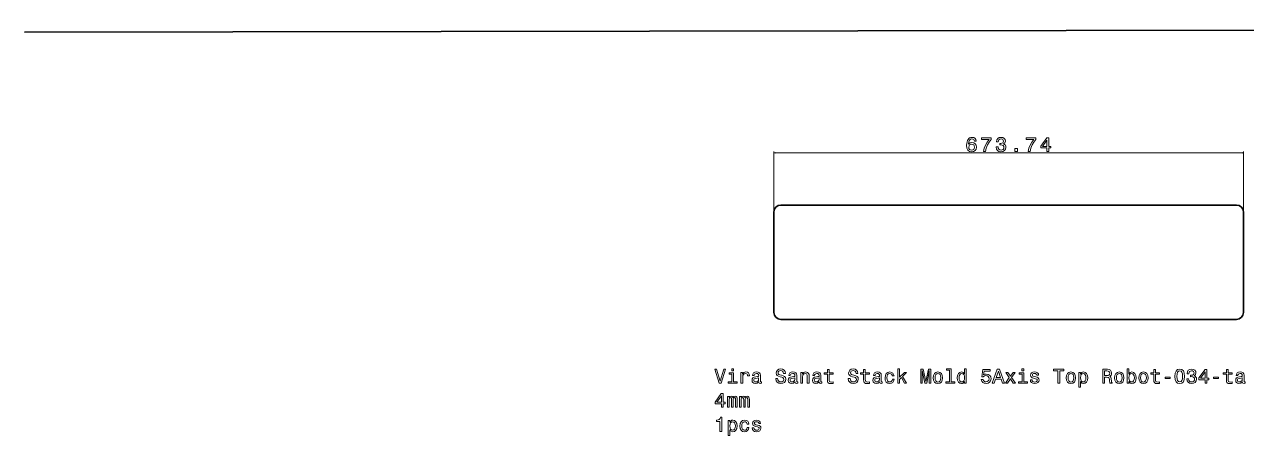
# Model space of a CAD drawing. Extents: x -2439 to 4698, y -548 to 933.
# Drawn here: x -2439 to -686, y -17 to 572 of the extents above; entities that cross this region are included whole.
import ezdxf

# ---------------------------------------------------------------- set-up
doc = ezdxf.new("R2010")
doc.units = 0

msp = doc.modelspace()

# ---------------------------------------------------------------- linework, layer by layer
at = {"color": 7, "lineweight": 35}
for p, q in [((-2439.5, 561.4), (4698.2, 572.4)), ((-1364.2, 159.4), (-1364.2, 303.4)), ((-1354.2, 313.4), (-700.4, 313.4)), ((-690.4, 303.4), (-690.4, 159.4)), ((-700.4, 149.4), (-1354.2, 149.4))]:
    msp.add_line(p, q, dxfattribs=at)
at = {"color": 7, "lineweight": 13}
for p, q in [((-1364.2, 305.4), (-1364.2, 390.3)), ((-1364.2, 388.3), (-690.4, 388.3)), ((-690.4, 305.4), (-690.4, 390.3))]:
    msp.add_line(p, q, dxfattribs=at)
for points in [[(-1073.8, 404.9), (-1074.3, 407.2), (-1075.6, 409), (-1077.5, 410.1), (-1080.1, 410.4), (-1081.8, 410.2), (-1083.3, 409.7), (-1084.6, 408.8), (-1085.6, 407.5), (-1086.5, 405.9), (-1087.1, 404), (-1087.5, 401.7), (-1087.7, 399.2), (-1087.2, 395.1), (-1085.8, 392.1), (-1083.5, 390.3), (-1080.4, 389.7), (-1077.6, 390.2), (-1075.5, 391.6), (-1074.1, 393.7), (-1073.6, 396.4), (-1074.1, 399.2), (-1075.4, 401.3), (-1077.5, 402.6), (-1080, 403.1), (-1082.7, 402.5), (-1084.8, 400.8), (-1084.3, 404), (-1083.4, 406.3), (-1082, 407.6), (-1080.1, 408.1), (-1078.6, 407.9), (-1077.5, 407.3), (-1076.8, 406.2), (-1076.4, 404.9)], [(-1063.3, 390.3), (-1060.4, 390.3), (-1059.5, 395), (-1057.8, 399.5), (-1055.5, 403.6), (-1052.4, 407.5), (-1052.4, 409.9), (-1066.1, 409.9), (-1066.1, 407.2), (-1055.1, 407.2), (-1058.3, 403.3), (-1060.7, 399.3), (-1062.4, 395)], [(-1045.3, 396.6), (-1045.3, 396.4), (-1044.8, 393.6), (-1043.4, 391.5), (-1041.3, 390.2), (-1038.5, 389.7), (-1035.5, 390.2), (-1033.2, 391.5), (-1031.8, 393.5), (-1031.3, 396.1), (-1031.5, 397.8), (-1032.1, 399.2), (-1033.2, 400.2), (-1034.6, 401), (-1032.7, 402.6), (-1032, 405), (-1032.5, 407.3), (-1033.7, 409), (-1035.7, 410.1), (-1038.5, 410.4), (-1041.1, 410), (-1043.1, 408.7), (-1044.4, 406.7), (-1044.8, 404), (-1044.8, 403.8), (-1042.2, 403.8), (-1042, 405.6), (-1041.2, 407), (-1040, 407.8), (-1038.3, 408.1), (-1036.8, 407.8), (-1035.7, 407.2), (-1035.1, 406.2), (-1034.8, 404.9), (-1035.1, 403.5), (-1035.8, 402.6), (-1037, 402), (-1038.6, 401.8), (-1039.8, 401.8), (-1039.8, 399.6), (-1038.3, 399.6), (-1036.5, 399.4), (-1035.2, 398.7), (-1034.4, 397.5), (-1034.1, 396.1), (-1034.4, 394.4), (-1035.2, 393.2), (-1036.6, 392.4), (-1038.3, 392.1), (-1040.1, 392.4), (-1041.5, 393.3), (-1042.3, 394.7), (-1042.6, 396.6)], [(-999.3, 390.3), (-996.4, 390.3), (-995.4, 395), (-993.8, 399.5), (-991.4, 403.6), (-988.3, 407.5), (-988.3, 409.9), (-1002, 409.9), (-1002, 407.2), (-991.1, 407.2), (-994.3, 403.3), (-996.6, 399.3), (-998.3, 395)], [(-972.4, 390.3), (-969.8, 390.3), (-969.8, 395.2), (-966.9, 395.2), (-966.9, 397.5), (-969.8, 397.5), (-969.8, 409.9), (-972.4, 409.9), (-981.2, 397.8), (-981.2, 395.2), (-972.4, 395.2)], [(-978.7, 397.5), (-972.4, 406.5), (-972.4, 397.5)], [(-1076.4, 396.4), (-1076.7, 394.6), (-1077.5, 393.2), (-1078.8, 392.3), (-1080.4, 392), (-1082.1, 392.3), (-1083.4, 393.2), (-1084.3, 394.5), (-1084.5, 396.4), (-1084.2, 398.2), (-1083.4, 399.5), (-1082.1, 400.4), (-1080.3, 400.7), (-1078.8, 400.4), (-1077.5, 399.5), (-1076.7, 398.2)], [(-1018.6, 390.3), (-1014.7, 390.3), (-1014.7, 394.6), (-1018.6, 394.6)], [(-1436.1, 77.9), (-1441.1, 60.8), (-1446.3, 77.9), (-1449, 77.9), (-1442.6, 57.8), (-1439.7, 57.8), (-1433.4, 77.9)], [(-1422, 60), (-1422, 72.8), (-1428.5, 72.8), (-1428.5, 70.6), (-1424.5, 70.6), (-1424.5, 60), (-1429.7, 60), (-1429.7, 57.8), (-1416.7, 57.8), (-1416.7, 60)], [(-1421.9, 78.5), (-1424.6, 78.5), (-1424.6, 75.7), (-1421.9, 75.7)], [(-1411.4, 57.8), (-1408.9, 57.8), (-1408.9, 66.7), (-1408.6, 68.8), (-1407.9, 70.4), (-1406.6, 71.3), (-1404.9, 71.6), (-1403.6, 71.4), (-1402.7, 70.8), (-1402.1, 69.8), (-1401.9, 68.5), (-1399.3, 68.5), (-1399.7, 70.8), (-1400.6, 72.5), (-1402.2, 73.5), (-1404.4, 73.9), (-1405.8, 73.6), (-1407.1, 73.1), (-1408.2, 72.1), (-1409.1, 70.8), (-1409.1, 73.3), (-1411.4, 73.3)], [(-1385.8, 59.9), (-1385.8, 59.8), (-1385.7, 58.8), (-1385.3, 58.1), (-1383.5, 57.6), (-1382, 57.8), (-1382, 59.7), (-1382.6, 59.7), (-1383.5, 60), (-1383.6, 61.2), (-1383.6, 69.2), (-1383.9, 71.2), (-1384.9, 72.7), (-1386.7, 73.6), (-1389.2, 73.9), (-1391.6, 73.5), (-1393.4, 72.5), (-1394.5, 71), (-1394.9, 69), (-1394.9, 68.8), (-1392.6, 68.8), (-1392.4, 70), (-1391.8, 70.9), (-1390.7, 71.4), (-1389.3, 71.6), (-1387.9, 71.5), (-1386.9, 71), (-1386.2, 70.3), (-1386, 69.3), (-1386.2, 68), (-1386.6, 67.4), (-1387.8, 67.2), (-1389.9, 66.9), (-1392.4, 66.4), (-1394.2, 65.5), (-1395.2, 64), (-1395.5, 61.9), (-1395.2, 60), (-1394.3, 58.6), (-1392.9, 57.7), (-1390.9, 57.4), (-1388.2, 58)], [(-1358.9, 64.4), (-1361.5, 64.4), (-1361, 61.4), (-1359.5, 59.1), (-1357.3, 57.8), (-1354.3, 57.3), (-1351.3, 57.8), (-1349.1, 59), (-1347.7, 61), (-1347.2, 63.6), (-1347.6, 66), (-1348.8, 67.5), (-1350.8, 68.5), (-1353.4, 69.3), (-1355.7, 69.8), (-1357.1, 70.5), (-1358, 71.4), (-1358.2, 72.8), (-1358, 74.1), (-1357.2, 75.1), (-1356.1, 75.8), (-1354.5, 76), (-1352.9, 75.7), (-1351.6, 74.9), (-1350.8, 73.6), (-1350.4, 71.9), (-1347.7, 71.9), (-1347.7, 71.9), (-1348.2, 74.6), (-1349.6, 76.7), (-1351.7, 77.9), (-1354.6, 78.4), (-1357.2, 77.9), (-1359.2, 76.7), (-1360.5, 74.8), (-1360.9, 72.4), (-1360.6, 70.3), (-1359.5, 68.8), (-1357.7, 67.8), (-1355.4, 67.1), (-1353, 66.4), (-1351.3, 65.8), (-1350.2, 64.8), (-1349.8, 63.3), (-1350.2, 61.8), (-1351.1, 60.7), (-1352.4, 59.9), (-1354.2, 59.7), (-1356.2, 60), (-1357.7, 61), (-1358.6, 62.5)], [(-1333.8, 59.9), (-1333.8, 59.8), (-1333.7, 58.8), (-1333.2, 58.1), (-1331.4, 57.6), (-1330, 57.8), (-1330, 59.7), (-1330.6, 59.7), (-1331.4, 60), (-1331.5, 61.2), (-1331.5, 69.2), (-1331.9, 71.2), (-1332.9, 72.7), (-1334.7, 73.6), (-1337.1, 73.9), (-1339.6, 73.5), (-1341.3, 72.5), (-1342.5, 71), (-1342.8, 69), (-1342.8, 68.8), (-1340.6, 68.8), (-1340.4, 70), (-1339.7, 70.9), (-1338.7, 71.4), (-1337.2, 71.6), (-1335.8, 71.5), (-1334.8, 71), (-1334.2, 70.3), (-1334, 69.3), (-1334.1, 68), (-1334.6, 67.4), (-1335.7, 67.2), (-1337.9, 66.9), (-1340.4, 66.4), (-1342.1, 65.5), (-1343.2, 64), (-1343.5, 61.9), (-1343.2, 60), (-1342.3, 58.6), (-1340.9, 57.7), (-1338.9, 57.4), (-1336.2, 58)], [(-1325.6, 57.8), (-1323.1, 57.8), (-1323.1, 66.8), (-1322.8, 68.8), (-1322, 70.3), (-1320.7, 71.2), (-1319, 71.6), (-1317.6, 71.3), (-1316.7, 70.5), (-1316.3, 69.2), (-1316.2, 67.5), (-1316.2, 57.8), (-1313.6, 57.8), (-1313.6, 68), (-1313.7, 70.1), (-1314.3, 71.8), (-1316, 73.3), (-1318.6, 73.9), (-1320.1, 73.7), (-1321.3, 73.1), (-1322.4, 72.2), (-1323.2, 71), (-1323.2, 73.3), (-1325.6, 73.3)], [(-1299.1, 59.9), (-1299.1, 59.8), (-1299, 58.8), (-1298.5, 58.1), (-1296.7, 57.6), (-1295.3, 57.8), (-1295.3, 59.7), (-1295.9, 59.7), (-1296.7, 60), (-1296.9, 61.2), (-1296.9, 69.2), (-1297.2, 71.2), (-1298.2, 72.7), (-1300, 73.6), (-1302.4, 73.9), (-1304.9, 73.5), (-1306.7, 72.5), (-1307.8, 71), (-1308.1, 69), (-1308.1, 68.8), (-1305.9, 68.8), (-1305.7, 70), (-1305, 70.9), (-1304, 71.4), (-1302.5, 71.6), (-1301.1, 71.5), (-1300.1, 71), (-1299.5, 70.3), (-1299.3, 69.3), (-1299.4, 68), (-1299.9, 67.4), (-1301, 67.2), (-1303.2, 66.9), (-1305.7, 66.4), (-1307.4, 65.5), (-1308.5, 64), (-1308.8, 61.9), (-1308.5, 60), (-1307.6, 58.6), (-1306.2, 57.7), (-1304.2, 57.4), (-1301.5, 58)], [(-1287.5, 70.6), (-1287.5, 62.9), (-1287.4, 60.4), (-1286.6, 58.7), (-1284.9, 57.6), (-1282.2, 57.3), (-1279.2, 57.4), (-1279.2, 59.6), (-1281.4, 59.5), (-1283.4, 59.7), (-1284.5, 60.4), (-1284.9, 61.6), (-1285, 63.3), (-1285, 70.6), (-1279.2, 70.6), (-1279.2, 72.8), (-1285, 72.8), (-1285, 77.3), (-1287.5, 77.3), (-1287.5, 72.8), (-1291.9, 72.8), (-1291.9, 70.6)], [(-1254.8, 64.4), (-1257.5, 64.4), (-1256.9, 61.4), (-1255.4, 59.1), (-1253.2, 57.8), (-1250.2, 57.3), (-1247.3, 57.8), (-1245, 59), (-1243.6, 61), (-1243.1, 63.6), (-1243.5, 66), (-1244.7, 67.5), (-1246.7, 68.5), (-1249.3, 69.3), (-1251.6, 69.8), (-1253, 70.5), (-1253.9, 71.4), (-1254.1, 72.8), (-1253.9, 74.1), (-1253.1, 75.1), (-1252, 75.8), (-1250.4, 76), (-1248.8, 75.7), (-1247.5, 74.9), (-1246.7, 73.6), (-1246.3, 71.9), (-1243.7, 71.9), (-1243.7, 71.9), (-1244.1, 74.6), (-1245.5, 76.7), (-1247.6, 77.9), (-1250.5, 78.4), (-1253.1, 77.9), (-1255.1, 76.7), (-1256.4, 74.8), (-1256.9, 72.4), (-1256.5, 70.3), (-1255.4, 68.8), (-1253.7, 67.8), (-1251.3, 67.1), (-1249, 66.4), (-1247.2, 65.8), (-1246.1, 64.8), (-1245.8, 63.3), (-1246.1, 61.8), (-1247, 60.7), (-1248.4, 59.9), (-1250.1, 59.7), (-1252.1, 60), (-1253.6, 61), (-1254.5, 62.5)], [(-1235.5, 70.6), (-1235.5, 62.9), (-1235.3, 60.4), (-1234.5, 58.7), (-1232.9, 57.6), (-1230.2, 57.3), (-1227.2, 57.4), (-1227.2, 59.6), (-1229.4, 59.5), (-1231.3, 59.7), (-1232.4, 60.4), (-1232.9, 61.6), (-1233, 63.3), (-1233, 70.6), (-1227.2, 70.6), (-1227.2, 72.8), (-1233, 72.8), (-1233, 77.3), (-1235.5, 77.3), (-1235.5, 72.8), (-1239.9, 72.8), (-1239.9, 70.6)], [(-1212.4, 59.9), (-1212.4, 59.8), (-1212.2, 58.8), (-1211.8, 58.1), (-1210, 57.6), (-1208.6, 57.8), (-1208.6, 59.7), (-1209.2, 59.7), (-1210, 60), (-1210.1, 61.2), (-1210.1, 69.2), (-1210.5, 71.2), (-1211.5, 72.7), (-1213.2, 73.6), (-1215.7, 73.9), (-1218.1, 73.5), (-1219.9, 72.5), (-1221, 71), (-1221.4, 69), (-1221.4, 68.8), (-1219.1, 68.8), (-1218.9, 70), (-1218.3, 70.9), (-1217.3, 71.4), (-1215.8, 71.6), (-1214.4, 71.5), (-1213.4, 71), (-1212.8, 70.3), (-1212.6, 69.3), (-1212.7, 68), (-1213.1, 67.4), (-1214.3, 67.2), (-1216.4, 66.9), (-1218.9, 66.4), (-1220.7, 65.5), (-1221.7, 64), (-1222, 61.9), (-1221.8, 60), (-1220.9, 58.6), (-1219.4, 57.7), (-1217.4, 57.4), (-1214.7, 58)], [(-1194.3, 68.2), (-1191.8, 68.2), (-1192.4, 70.5), (-1193.6, 72.3), (-1195.5, 73.4), (-1198, 73.9), (-1200.8, 73.3), (-1202.9, 71.7), (-1204.2, 69.1), (-1204.7, 65.5), (-1204.3, 62.1), (-1203, 59.5), (-1200.9, 57.8), (-1198.1, 57.3), (-1195.6, 57.7), (-1193.7, 58.9), (-1192.4, 60.8), (-1191.8, 63.4), (-1194.2, 63.4), (-1194.7, 61.8), (-1195.5, 60.6), (-1196.6, 59.8), (-1198, 59.6), (-1199.8, 59.9), (-1201.1, 61.1), (-1201.8, 63), (-1202.1, 65.6), (-1201.8, 68.2), (-1201, 70.1), (-1199.7, 71.2), (-1198, 71.6), (-1196.5, 71.4), (-1195.4, 70.7), (-1194.7, 69.6)], [(-1186.5, 57.8), (-1184, 57.8), (-1184, 63.3), (-1181.3, 65.9), (-1176.8, 57.8), (-1173.9, 57.8), (-1179.6, 67.6), (-1173.8, 73.3), (-1177, 73.3), (-1184, 66.3), (-1184, 78.5), (-1186.5, 78.5)], [(-1153.4, 57.8), (-1151.2, 57.8), (-1151.2, 76), (-1147.4, 57.8), (-1144.9, 57.8), (-1141.2, 76), (-1141.2, 57.8), (-1139, 57.8), (-1139, 77.8), (-1142.5, 77.8), (-1146.2, 60.2), (-1149.8, 77.8), (-1153.4, 77.8)], [(-1135.6, 65.6), (-1135.1, 62.1), (-1133.8, 59.5), (-1131.7, 57.8), (-1128.8, 57.3), (-1126, 57.8), (-1123.9, 59.4), (-1122.6, 62), (-1122.1, 65.6), (-1122.6, 69.1), (-1123.9, 71.7), (-1126, 73.3), (-1128.8, 73.9), (-1131.7, 73.3), (-1133.8, 71.7), (-1135.1, 69.1)], [(-1133, 65.6), (-1132.7, 68.2), (-1131.9, 70.1), (-1130.6, 71.2), (-1128.8, 71.6), (-1127.1, 71.2), (-1125.8, 70.1), (-1125, 68.2), (-1124.7, 65.6), (-1125, 63), (-1125.8, 61.1), (-1127.1, 59.9), (-1128.8, 59.5), (-1130.6, 59.9), (-1131.9, 61.1), (-1132.7, 63)], [(-1112.4, 76.4), (-1112.4, 60), (-1117.6, 60), (-1117.6, 57.8), (-1104.7, 57.8), (-1104.7, 60), (-1109.9, 60), (-1109.9, 78.5), (-1116.4, 78.5), (-1116.4, 76.4)], [(-1090.6, 60.2), (-1090.6, 57.8), (-1088.1, 57.8), (-1088.1, 78.5), (-1090.6, 78.5), (-1090.6, 71), (-1092.5, 73.1), (-1093.7, 73.7), (-1095, 73.9), (-1097.5, 73.3), (-1099.4, 71.7), (-1100.6, 69.1), (-1101.1, 65.6), (-1100.6, 62.1), (-1099.4, 59.5), (-1097.5, 57.8), (-1095, 57.3), (-1093.7, 57.5), (-1092.5, 58)], [(-1094.6, 71.6), (-1092.9, 71.2), (-1091.7, 70.1), (-1090.9, 68.2), (-1090.6, 65.6), (-1090.9, 63), (-1091.7, 61.1), (-1092.9, 59.9), (-1094.6, 59.6), (-1096.2, 59.9), (-1097.4, 61.1), (-1098.2, 63), (-1098.5, 65.6), (-1098.2, 68.2), (-1097.4, 70), (-1096.2, 71.2)], [(-1066.6, 63.1), (-1066, 60.7), (-1064.5, 58.9), (-1062.5, 57.7), (-1059.8, 57.3), (-1056.9, 57.8), (-1054.6, 59.2), (-1053.2, 61.4), (-1052.6, 64.3), (-1053.1, 67), (-1054.5, 69.1), (-1056.7, 70.5), (-1059.5, 71), (-1061.6, 70.6), (-1063.3, 69.7), (-1062.5, 75.1), (-1053.7, 75.1), (-1053.7, 77.4), (-1064.4, 77.4), (-1066, 66.8), (-1063.7, 66.8), (-1062, 68.2), (-1059.9, 68.7), (-1058.1, 68.3), (-1056.7, 67.4), (-1055.8, 66), (-1055.4, 64.2), (-1055.8, 62.4), (-1056.7, 61), (-1058.1, 60.1), (-1059.9, 59.7), (-1061.4, 59.9), (-1062.6, 60.6), (-1063.5, 61.6), (-1063.9, 63.1)], [(-1050.9, 57.8), (-1048.2, 57.8), (-1046.1, 63.7), (-1038.1, 63.7), (-1036, 57.8), (-1033.3, 57.8), (-1040.6, 77.9), (-1043.6, 77.9)], [(-1045.2, 66.2), (-1042.1, 75), (-1039, 66.2)], [(-1028.9, 57.8), (-1024.9, 63.9), (-1020.8, 57.8), (-1017.7, 57.8), (-1023.3, 65.8), (-1018.1, 73.3), (-1021, 73.3), (-1024.8, 67.7), (-1028.6, 73.3), (-1031.5, 73.3), (-1026.4, 65.8), (-1031.8, 57.8)], [(-1005.6, 60), (-1005.6, 72.8), (-1012.1, 72.8), (-1012.1, 70.6), (-1008.1, 70.6), (-1008.1, 60), (-1013.3, 60), (-1013.3, 57.8), (-1000.4, 57.8), (-1000.4, 60)], [(-1005.5, 78.5), (-1008.2, 78.5), (-1008.2, 75.7), (-1005.5, 75.7)], [(-988.4, 66.9), (-990.9, 67.4), (-992.7, 68.1), (-993.3, 69.5), (-993.1, 70.4), (-992.5, 71.1), (-991.5, 71.5), (-990.1, 71.7), (-988.8, 71.5), (-987.7, 71), (-987, 70.2), (-986.7, 69.2), (-984.3, 69.2), (-984.3, 69.3), (-984.7, 71.1), (-985.9, 72.6), (-987.7, 73.5), (-990.1, 73.9), (-992.6, 73.5), (-994.4, 72.6), (-995.5, 71.2), (-995.8, 69.4), (-995.6, 67.6), (-994.8, 66.4), (-993.5, 65.6), (-991.5, 65), (-988.7, 64.3), (-987, 63.6), (-986.5, 63), (-986.3, 62.1), (-986.6, 61), (-987.3, 60.2), (-988.4, 59.7), (-989.9, 59.5), (-991.5, 59.7), (-992.6, 60.3), (-993.4, 61.3), (-993.7, 62.7), (-996.2, 62.7), (-995.8, 60.4), (-994.6, 58.7), (-992.7, 57.7), (-990.1, 57.3), (-987.4, 57.7), (-985.4, 58.7), (-984.2, 60.3), (-983.8, 62.4), (-984.1, 64.2), (-985, 65.5), (-986.5, 66.3)], [(-956.7, 57.8), (-954, 57.8), (-954, 75.4), (-948, 75.4), (-948, 77.8), (-962.8, 77.8), (-962.8, 75.4), (-956.7, 75.4)], [(-944.7, 65.6), (-944.3, 62.1), (-942.9, 59.5), (-940.8, 57.8), (-938, 57.3), (-935.2, 57.8), (-933.1, 59.4), (-931.8, 62), (-931.3, 65.6), (-931.8, 69.1), (-933.1, 71.7), (-935.2, 73.3), (-938, 73.9), (-940.8, 73.3), (-942.9, 71.7), (-944.3, 69.1)], [(-942.1, 65.6), (-941.9, 68.2), (-941.1, 70.1), (-939.8, 71.2), (-938, 71.6), (-936.3, 71.2), (-935, 70.1), (-934.2, 68.2), (-933.9, 65.6), (-934.2, 63), (-935, 61.1), (-936.3, 59.9), (-938, 59.5), (-939.8, 59.9), (-941.1, 61.1), (-941.9, 63)], [(-924.2, 70.9), (-924.2, 73.3), (-926.8, 73.3), (-926.8, 51.9), (-924.2, 51.9), (-924.2, 60.2), (-923.3, 58.9), (-922.3, 58), (-919.8, 57.3), (-917.4, 57.8), (-915.5, 59.5), (-914.2, 62.1), (-913.8, 65.6), (-914.2, 69.1), (-915.5, 71.7), (-917.4, 73.3), (-919.8, 73.9), (-921.2, 73.7), (-922.4, 73.1), (-923.4, 72.2)], [(-920.2, 59.6), (-921.9, 59.9), (-923.2, 61.1), (-923.9, 63), (-924.2, 65.6), (-923.9, 68.2), (-923.2, 70.1), (-921.9, 71.2), (-920.2, 71.6), (-918.7, 71.2), (-917.4, 70), (-916.7, 68.2), (-916.4, 65.6), (-916.7, 63), (-917.4, 61.1), (-918.7, 59.9)], [(-892.4, 57.8), (-889.7, 57.8), (-889.7, 66.3), (-887, 66.3), (-884.9, 66.2), (-883.7, 65.8), (-883, 64.8), (-882.7, 63.1), (-882.6, 60.6), (-882.4, 58.9), (-882, 57.8), (-879, 57.8), (-879, 58.4), (-879.7, 59.2), (-879.9, 60.7), (-880.1, 63.9), (-880.6, 66.3), (-881.3, 67.1), (-882.3, 67.6), (-881.1, 68.3), (-880.3, 69.3), (-879.8, 70.6), (-879.6, 72.1), (-880.1, 74.6), (-881.2, 76.4), (-883.1, 77.5), (-885.7, 77.8), (-892.4, 77.8)], [(-886.4, 75.4), (-884.7, 75.2), (-883.5, 74.7), (-882.7, 73.7), (-882.4, 72.1), (-882.7, 70.4), (-883.5, 69.4), (-884.8, 68.9), (-886.6, 68.7), (-889.7, 68.7), (-889.7, 75.4)], [(-875.3, 65.6), (-874.9, 62.1), (-873.5, 59.5), (-871.4, 57.8), (-868.6, 57.3), (-865.8, 57.8), (-863.7, 59.4), (-862.4, 62), (-861.9, 65.6), (-862.4, 69.1), (-863.7, 71.7), (-865.8, 73.3), (-868.6, 73.9), (-871.4, 73.3), (-873.5, 71.7), (-874.9, 69.1)], [(-872.7, 65.6), (-872.5, 68.2), (-871.7, 70.1), (-870.4, 71.2), (-868.6, 71.6), (-866.9, 71.2), (-865.6, 70.1), (-864.8, 68.2), (-864.5, 65.6), (-864.8, 63), (-865.6, 61.1), (-866.9, 59.9), (-868.6, 59.5), (-870.4, 59.9), (-871.7, 61.1), (-872.5, 63)], [(-854.8, 60.2), (-853, 58), (-850.4, 57.3), (-848, 57.8), (-846, 59.5), (-844.8, 62.1), (-844.4, 65.6), (-844.8, 69.1), (-846.1, 71.7), (-848, 73.3), (-850.4, 73.9), (-852.9, 73.1), (-854, 72.2), (-854.8, 71), (-854.8, 78.5), (-857.4, 78.5), (-857.4, 57.8), (-854.8, 57.8)], [(-847, 65.6), (-847.3, 63), (-848, 61.1), (-849.3, 59.9), (-850.8, 59.6), (-852.5, 59.9), (-853.8, 61.1), (-854.5, 63), (-854.8, 65.6), (-854.5, 68.2), (-853.8, 70.1), (-852.5, 71.2), (-850.8, 71.6), (-849.3, 71.2), (-848, 70), (-847.3, 68.2)], [(-840.6, 65.6), (-840.2, 62.1), (-838.8, 59.5), (-836.7, 57.8), (-833.9, 57.3), (-831.1, 57.8), (-829, 59.4), (-827.7, 62), (-827.2, 65.6), (-827.7, 69.1), (-829, 71.7), (-831.1, 73.3), (-833.9, 73.9), (-836.7, 73.3), (-838.8, 71.7), (-840.2, 69.1)], [(-838, 65.6), (-837.8, 68.2), (-837, 70.1), (-835.7, 71.2), (-833.9, 71.6), (-832.2, 71.2), (-830.9, 70.1), (-830.1, 68.2), (-829.8, 65.6), (-830.1, 63), (-830.9, 61.1), (-832.2, 59.9), (-833.9, 59.5), (-835.7, 59.9), (-837, 61.1), (-837.8, 63)], [(-819.1, 70.6), (-819.1, 62.9), (-819, 60.4), (-818.1, 58.7), (-816.5, 57.6), (-813.8, 57.3), (-810.8, 57.4), (-810.8, 59.6), (-813, 59.5), (-815, 59.7), (-816, 60.4), (-816.5, 61.6), (-816.6, 63.3), (-816.6, 70.6), (-810.8, 70.6), (-810.8, 72.8), (-816.6, 72.8), (-816.6, 77.3), (-819.1, 77.3), (-819.1, 72.8), (-823.5, 72.8), (-823.5, 70.6)], [(-788.8, 67.6), (-788.4, 63.1), (-787, 59.9), (-784.9, 57.9), (-781.9, 57.3), (-778.9, 57.9), (-776.7, 59.9), (-775.4, 63.1), (-774.9, 67.6), (-775.4, 72.1), (-776, 73.9), (-776.7, 75.4), (-778.9, 77.3), (-781.9, 78), (-784.9, 77.3), (-787, 75.3), (-788.4, 72.1)], [(-786, 67.6), (-785.8, 71.1), (-785.1, 73.6), (-783.8, 75.1), (-781.9, 75.6), (-780, 75.1), (-778.7, 73.6), (-777.9, 71.1), (-777.7, 67.6), (-777.9, 64.1), (-778.7, 61.6), (-780, 60.1), (-781.9, 59.6), (-783.8, 60.1), (-785.1, 61.6), (-785.8, 64.1)], [(-771.8, 64.1), (-771.8, 63.9), (-771.3, 61.2), (-770, 59.1), (-767.8, 57.8), (-765, 57.3), (-762, 57.8), (-759.8, 59), (-758.3, 61), (-757.8, 63.6), (-758, 65.3), (-758.7, 66.7), (-759.7, 67.8), (-761.1, 68.6), (-759.2, 70.1), (-758.6, 72.6), (-759, 74.8), (-760.2, 76.5), (-762.2, 77.6), (-765, 78), (-767.6, 77.5), (-769.6, 76.3), (-770.9, 74.2), (-771.3, 71.6), (-771.3, 71.4), (-768.8, 71.4), (-768.5, 73.2), (-767.8, 74.5), (-766.6, 75.3), (-764.9, 75.6), (-763.4, 75.4), (-762.3, 74.8), (-761.6, 73.8), (-761.3, 72.5), (-761.6, 71.1), (-762.3, 70.1), (-763.5, 69.5), (-765.2, 69.4), (-766.3, 69.4), (-766.3, 67.1), (-764.9, 67.2), (-763, 66.9), (-761.7, 66.2), (-760.9, 65.1), (-760.6, 63.6), (-760.9, 62), (-761.8, 60.7), (-763.1, 59.9), (-764.8, 59.7), (-766.7, 60), (-768, 60.8), (-768.8, 62.2), (-769.1, 64.1)], [(-745.6, 57.8), (-743, 57.8), (-743, 62.8), (-740.1, 62.8), (-740.1, 65.1), (-743, 65.1), (-743, 77.4), (-745.6, 77.4), (-754.4, 65.3), (-754.4, 62.8), (-745.6, 62.8)], [(-752, 65.1), (-745.6, 74.1), (-745.6, 65.1)], [(-715, 70.6), (-715, 62.9), (-714.9, 60.4), (-714.1, 58.7), (-712.4, 57.6), (-709.7, 57.3), (-706.7, 57.4), (-706.7, 59.6), (-708.9, 59.5), (-710.9, 59.7), (-712, 60.4), (-712.4, 61.6), (-712.5, 63.3), (-712.5, 70.6), (-706.7, 70.6), (-706.7, 72.8), (-712.5, 72.8), (-712.5, 77.3), (-715, 77.3), (-715, 72.8), (-719.4, 72.8), (-719.4, 70.6)], [(-691.9, 59.9), (-691.9, 59.8), (-691.8, 58.8), (-691.3, 58.1), (-689.5, 57.6), (-688.1, 57.8), (-688.1, 59.7), (-688.7, 59.7), (-689.5, 60), (-689.6, 61.2), (-689.6, 69.2), (-690, 71.2), (-691, 72.7), (-692.8, 73.6), (-695.2, 73.9), (-697.7, 73.5), (-699.4, 72.5), (-700.6, 71), (-700.9, 69), (-700.9, 68.8), (-698.7, 68.8), (-698.5, 70), (-697.8, 70.9), (-696.8, 71.4), (-695.3, 71.6), (-693.9, 71.5), (-692.9, 71), (-692.3, 70.3), (-692.1, 69.3), (-692.2, 68), (-692.7, 67.4), (-693.8, 67.2), (-696, 66.9), (-698.5, 66.4), (-700.2, 65.5), (-701.3, 64), (-701.6, 61.9), (-701.3, 60), (-700.4, 58.6), (-699, 57.7), (-697, 57.4), (-694.3, 58)], [(-1386.1, 63.3), (-1386.5, 61.8), (-1387.4, 60.6), (-1388.8, 59.9), (-1390.5, 59.6), (-1391.6, 59.7), (-1392.4, 60.2), (-1392.8, 61), (-1393, 62.1), (-1392.9, 63.1), (-1392.4, 63.9), (-1390.6, 64.7), (-1388.2, 65), (-1386.1, 65.7)], [(-1334.1, 63.3), (-1334.4, 61.8), (-1335.4, 60.6), (-1336.7, 59.9), (-1338.4, 59.6), (-1339.5, 59.7), (-1340.3, 60.2), (-1340.8, 61), (-1340.9, 62.1), (-1340.8, 63.1), (-1340.4, 63.9), (-1338.5, 64.7), (-1336.2, 65), (-1334.1, 65.7)], [(-1299.4, 63.3), (-1299.7, 61.8), (-1300.7, 60.6), (-1302, 59.9), (-1303.7, 59.6), (-1304.8, 59.7), (-1305.6, 60.2), (-1306.1, 61), (-1306.2, 62.1), (-1306.1, 63.1), (-1305.7, 63.9), (-1303.8, 64.7), (-1301.5, 65), (-1299.4, 65.7)], [(-1212.6, 63.3), (-1213, 61.8), (-1213.9, 60.6), (-1215.3, 59.9), (-1217, 59.6), (-1218.1, 59.7), (-1218.9, 60.2), (-1219.4, 61), (-1219.5, 62.1), (-1219.4, 63.1), (-1218.9, 63.9), (-1217.1, 64.7), (-1214.7, 65), (-1212.6, 65.7)], [(-802.7, 64.4), (-795.7, 64.4), (-795.7, 66.7), (-802.7, 66.7)], [(-733.3, 64.4), (-726.3, 64.4), (-726.3, 66.7), (-733.3, 66.7)], [(-692.2, 63.3), (-692.5, 61.8), (-693.5, 60.6), (-694.8, 59.9), (-696.5, 59.6), (-697.6, 59.7), (-698.4, 60.2), (-698.9, 61), (-699, 62.1), (-698.9, 63.1), (-698.5, 63.9), (-696.6, 64.7), (-694.3, 65), (-692.2, 65.7)], [(-1439.5, 23.3), (-1436.9, 23.3), (-1436.9, 28.2), (-1434.1, 28.2), (-1434.1, 30.6), (-1436.9, 30.6), (-1436.9, 42.9), (-1439.6, 42.9), (-1448.3, 30.8), (-1448.3, 28.2), (-1439.5, 28.2)], [(-1445.9, 30.6), (-1439.5, 39.5), (-1439.5, 30.6)], [(-1430.7, 23.3), (-1428.4, 23.3), (-1428.4, 33.6), (-1428.3, 35.2), (-1427.8, 36.3), (-1427.2, 37), (-1426.3, 37.2), (-1425.6, 37), (-1425.2, 36.4), (-1424.9, 35.5), (-1424.8, 34.2), (-1424.8, 23.3), (-1422.6, 23.3), (-1422.6, 33.6), (-1422.5, 35.2), (-1422.1, 36.3), (-1421.4, 37), (-1420.5, 37.2), (-1419.8, 37), (-1419.4, 36.4), (-1419.1, 34.2), (-1419.1, 23.3), (-1416.7, 23.3), (-1416.7, 34), (-1416.9, 36.2), (-1417.3, 37.9), (-1418.3, 38.9), (-1419.8, 39.3), (-1421.5, 38.7), (-1422.9, 37.1), (-1423.9, 38.7), (-1425.7, 39.3), (-1427.4, 38.7), (-1428.5, 37.1), (-1428.5, 38.8), (-1430.7, 38.8)], [(-1413.4, 23.3), (-1411.1, 23.3), (-1411.1, 33.6), (-1410.9, 35.2), (-1410.5, 36.3), (-1409.8, 37), (-1409, 37.2), (-1408.3, 37), (-1407.8, 36.4), (-1407.6, 35.5), (-1407.5, 34.2), (-1407.5, 23.3), (-1405.3, 23.3), (-1405.3, 33.6), (-1405.2, 35.2), (-1404.7, 36.3), (-1404, 37), (-1403.2, 37.2), (-1402.5, 37), (-1402, 36.4), (-1401.7, 34.2), (-1401.7, 23.3), (-1399.4, 23.3), (-1399.4, 34), (-1399.5, 36.2), (-1400, 37.9), (-1400.9, 38.9), (-1402.4, 39.3), (-1404.2, 38.7), (-1405.5, 37.1), (-1406.6, 38.7), (-1408.4, 39.3), (-1410, 38.7), (-1411.1, 37.1), (-1411.1, 38.8), (-1413.4, 38.8)], [(-1441.6, -11.3), (-1439, -11.3), (-1439, 8.9), (-1441, 8.9), (-1441.5, 7.1), (-1442.5, 5.9), (-1444.1, 5.3), (-1446.3, 5), (-1446.3, 3), (-1441.6, 3)], [(-1427.3, 1.8), (-1427.3, 4.2), (-1429.9, 4.2), (-1429.9, -17.3), (-1427.3, -17.3), (-1427.3, -8.9), (-1426.4, -10.3), (-1425.4, -11.1), (-1422.9, -11.8), (-1420.5, -11.3), (-1418.6, -9.6), (-1417.3, -7), (-1416.9, -3.5), (-1417.3, 0), (-1418.6, 2.6), (-1420.5, 4.2), (-1422.9, 4.8), (-1424.3, 4.6), (-1425.5, 4), (-1426.5, 3.1)], [(-1423.3, -9.5), (-1425, -9.2), (-1426.3, -8), (-1427.1, -6.1), (-1427.3, -3.5), (-1427.1, -0.9), (-1426.3, 1), (-1425, 2.1), (-1423.3, 2.5), (-1421.8, 2.1), (-1420.5, 0.9), (-1419.8, -0.9), (-1419.5, -3.5), (-1419.8, -6.1), (-1420.5, -8), (-1421.8, -9.2)], [(-1402.5, -0.9), (-1400, -0.9), (-1400.5, 1.4), (-1401.8, 3.2), (-1403.7, 4.3), (-1406.2, 4.8), (-1409, 4.2), (-1411.1, 2.6), (-1412.4, -0.1), (-1412.9, -3.6), (-1412.4, -7.1), (-1411.1, -9.6), (-1409.1, -11.3), (-1406.3, -11.8), (-1403.8, -11.4), (-1401.9, -10.2), (-1400.6, -8.3), (-1400, -5.7), (-1402.4, -5.7), (-1402.8, -7.3), (-1403.7, -8.6), (-1404.8, -9.3), (-1406.2, -9.5), (-1408, -9.2), (-1409.2, -8), (-1410, -6.1), (-1410.3, -3.5), (-1410, -0.9), (-1409.2, 1), (-1407.9, 2.1), (-1406.2, 2.5), (-1404.7, 2.3), (-1403.6, 1.6), (-1402.8, 0.5)], [(-1387.5, -2.2), (-1389.9, -1.7), (-1391.7, -1), (-1392.3, 0.4), (-1392.2, 1.3), (-1391.5, 2), (-1390.6, 2.4), (-1389.2, 2.6), (-1387.8, 2.4), (-1386.7, 1.9), (-1386, 1.1), (-1385.8, 0.1), (-1383.3, 0.1), (-1383.3, 0.2), (-1383.7, 2), (-1384.9, 3.5), (-1386.7, 4.4), (-1389.2, 4.8), (-1391.6, 4.4), (-1393.4, 3.5), (-1394.5, 2.1), (-1394.9, 0.3), (-1394.6, -1.5), (-1393.8, -2.7), (-1392.5, -3.5), (-1390.5, -4.1), (-1387.7, -4.8), (-1386, -5.6), (-1385.5, -6.1), (-1385.4, -7), (-1385.6, -8.1), (-1386.3, -8.9), (-1387.4, -9.4), (-1388.9, -9.6), (-1390.5, -9.4), (-1391.7, -8.8), (-1392.4, -7.8), (-1392.8, -6.4), (-1395.2, -6.4), (-1394.8, -8.8), (-1393.6, -10.4), (-1391.8, -11.4), (-1389.2, -11.8), (-1386.4, -11.4), (-1384.5, -10.4), (-1383.2, -8.8), (-1382.8, -6.7), (-1383.1, -4.9), (-1384, -3.7), (-1385.5, -2.8)]]:
    msp.add_lwpolyline(points, close=True, dxfattribs=at)
for points in [[(-1362.3, 388.8), (-1364.2, 388.3), (-1362.3, 387.8)], [(-692.4, 387.8), (-690.4, 388.3), (-692.4, 388.8)]]:
    msp.add_lwpolyline(points, dxfattribs=at)
at = {"color": 7, "lineweight": 35}
for centre, start, end in [((-1354.2, 303.4), 90, 180), ((-700.4, 303.4), 0, 90), ((-1354.2, 159.4), 180, 270), ((-700.4, 159.4), 270, 360)]:
    msp.add_arc(centre, 10, start, end, dxfattribs=at)

doc.saveas('drawing.dxf')
